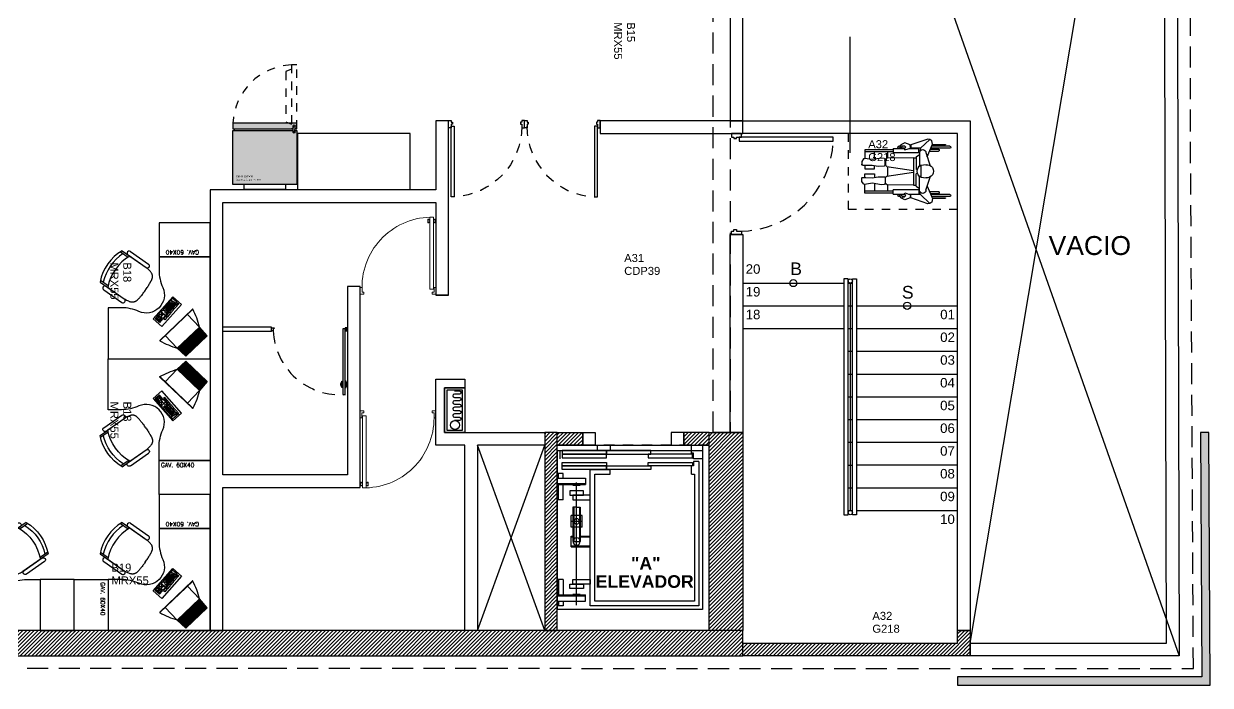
# Model space of a CAD drawing. Header units: millimetres. Extents: x -101 to 3415, y -52 to 1366.
# Drawn here: x 103.34 to 117.42, y 114.96 to 122.81 of the extents above; entities that cross this region are included whole.
import ezdxf
from ezdxf.enums import TextEntityAlignment as Align

# ---------------------------------------------------------------- set-up
doc = ezdxf.new("R2010")
doc.units = ezdxf.units.MM
for name, pattern in [('-XR 1_ARQUITECTURA TIPO N1-N14-EF$0$HIDDEN2', [0.1875, 0.125, -0.0625]), ('XR LINDERO N$0$A-100a LALA IRAPUATO nave equipo$0$HIDDEN', [0.375, 0.25, -0.125]), ('XR N1-N2$0$HIDDEN', [0.375, 0.25, -0.125]), ('XR N1-N2$0$XR PLANTA TIPO DE OFICINAS$0$CONTINUA', [0]), ('XR N1-N2$0$XR PLANTA TIPO DE OFICINAS$0$HIDDEN', [0.375, 0.25, -0.125]), ('XR N1-N2$0$XR PLANTA TIPO DE OFICINAS$0$HIDDEN2', [0.1875, 0.125, -0.0625])]:
    doc.linetypes.add(name, pattern=pattern)
for name, color, linetype in [('$AUDIT_BAD_LAYER1', 7, 'Continuous'), ('00_ARQ', 8, 'Continuous'), ('ARQ_MOBILIARIO', 8, 'Continuous'), ('Texto_Iluminación', 7, 'Continuous'), ('XR N1-N2$0$A-PROYECCIONES', 8, 'XR N1-N2$0$XR PLANTA TIPO DE OFICINAS$0$HIDDEN')]:
    doc.layers.add(name, color=color, linetype=linetype)
doc.layers.add('-XR 1_ARQUITECTURA TIPO N1-N14-EF$0$DEPTOS MUEBLES COLOR CARPETA DE VENTAS', color=254, linetype='Continuous', plot=False)
doc.styles.add('-XR 1_ARQUITECTURA TIPO N1-N14-EF$0$Standard', font='arial.ttf')
doc.styles.add('ROMANS', font='romans.shx')
doc.styles.add('TÍTULO', font='arial.ttf', dxfattribs={"height": 0.19})
doc.styles.add('XR N1-N2$0$Standard', font='arial.ttf')
doc.styles.add('XR N1-N2$0$XR PLANTA TIPO DE OFICINAS$0$estilo1', font='arialbd.ttf')
doc.styles.add('XR N1-N2$0$XR PLANTA TIPO DE OFICINAS$0$TEXTO-ALB-100', font='arial.ttf', dxfattribs={"height": 0.15})
pattern_1 = [(45, (86.484832, 130.19525), (-0.02245064, 0.02245064), [])]
pattern_2 = [(45, (86.484826, 129.94674), (-0.02245064, 0.02245064), [])]

# ---------------------------------------------------------------- blocks, each defined once
blk = doc.blocks.new('XR N1-N2$0$XR PLANTA TIPO DE OFICINAS$0$Puerta1.00')
at = {"linetype": 'Continuous'}
for points in [[(405.365, 465.953), (405.365, 466.883), (405.325, 466.883), (405.325, 465.953)], [(405.325, 465.876), (405.325, 465.901), (405.34, 465.901), (405.34, 465.926), (405.325, 465.926), (405.325, 465.976), (405.29, 465.976), (405.29, 465.876)], [(406.255, 465.876), (406.255, 465.901), (406.24, 465.901), (406.24, 465.926), (406.255, 465.926), (406.255, 465.976), (406.29, 465.976), (406.29, 465.876)]]:
    blk.add_lwpolyline(points, close=True, dxfattribs=at)
at = {"linetype": 'XR N1-N2$0$XR PLANTA TIPO DE OFICINAS$0$HIDDEN2'}
blk.add_arc((405.324, 465.953), 0.932, 0.0383, 87.4436, dxfattribs=at)
blk = doc.blocks.new('XR N1-N2$0$XR PLANTA TIPO DE OFICINAS$0$XREF PLANTA BAJA$0$XREF SOTANO 1$0$sn_dis_pl')
at = {"linetype": 'Continuous'}
for p, q in [((-0.544, 1.021), (-0.52, 1.021)), ((-0.544, 0.684), (-0.544, 1.021)), ((-0.52, 1.021), (-0.439, 1.021)), ((-0.52, 0.684), (-0.52, 1.021)), ((-0.428, 0.929), (-0.44, 1.024)), ((-0.434, 1.036), (-0.405, 1.055)), ((-0.405, 1.055), (-0.374, 1.058)), ((-0.36, 1.01), (-0.362, 0.935)), ((-0.36, 1.046), (-0.36, 1.01)), ((-0.36, 1.021), (-0.317, 1.021)), ((-0.317, 1.021), (-0.317, 0.907)), ((-0.256, 1.021), (-0.256, 0.907)), ((-0.213, 1.021), (-0.256, 1.021)), ((-0.213, 1.046), (-0.213, 1.01)), ((-0.213, 1.01), (-0.211, 0.935)), ((-0.168, 1.055), (-0.199, 1.058)), ((-0.139, 1.036), (-0.168, 1.055)), ((-0.145, 0.929), (-0.133, 1.024)), ((-0.053, 1.021), (-0.134, 1.021)), ((-0.029, 1.021), (-0.053, 1.021)), ((-0.053, 0.684), (-0.053, 1.021)), ((-0.029, 0.684), (-0.029, 1.021)), ((-0.433, 0.907), (-0.52, 0.907)), ((-0.445, 0.826), (-0.428, 0.929)), ((-0.362, 0.935), (-0.35, 0.862)), ((-0.317, 0.907), (-0.355, 0.907)), ((-0.35, 0.862), (-0.351, 0.792)), ((-0.256, 0.907), (-0.218, 0.907)), ((-0.211, 0.935), (-0.223, 0.862)), ((-0.223, 0.862), (-0.222, 0.792)), ((-0.128, 0.826), (-0.145, 0.929)), ((-0.14, 0.907), (-0.053, 0.907)), ((-0.52, 0.752), (-0.445, 0.752)), ((-0.448, 0.444), (-0.445, 0.755)), ((-0.44, 0.791), (-0.445, 0.826)), ((-0.364, 0.78), (-0.428, 0.78)), ((-0.425, 0.775), (-0.365, 0.776)), ((-0.351, 0.792), (-0.352, 0.788)), ((-0.344, 0.759), (-0.297, 0.444)), ((-0.343, 0.752), (-0.23, 0.752)), ((-0.229, 0.759), (-0.276, 0.444)), ((-0.222, 0.792), (-0.221, 0.788)), ((-0.209, 0.78), (-0.145, 0.78)), ((-0.148, 0.775), (-0.208, 0.776)), ((-0.133, 0.791), (-0.128, 0.826)), ((-0.125, 0.444), (-0.128, 0.755)), ((-0.128, 0.752), (-0.053, 0.752)), ((-0.624, 0.546), (-0.601, 0.592)), ((-0.601, 0.592), (-0.564, 0.608)), ((-0.562, 0.594), (-0.591, 0.572)), ((-0.591, 0.572), (-0.59, 0.548)), ((-0.585, 0.599), (-0.585, 0.616)), ((-0.585, 0.545), (-0.585, 0.576)), ((-0.564, 0.608), (-0.562, 0.594)), ((-0.561, 0.549), (-0.561, 0.616)), ((-0.557, 0.684), (-0.557, 0.554)), ((-0.557, 0.684), (-0.507, 0.684)), ((-0.507, 0.38), (-0.507, 0.684)), ((-0.016, 0.684), (-0.066, 0.684)), ((-0.066, 0.38), (-0.066, 0.684)), ((-0.016, 0.684), (-0.016, 0.554)), ((-0.012, 0.549), (-0.012, 0.616)), ((-0.009, 0.608), (-0.011, 0.594)), ((-0.011, 0.594), (0.018, 0.572)), ((0.027, 0.592), (-0.009, 0.608)), ((0.012, 0.599), (0.012, 0.616)), ((0.012, 0.545), (0.012, 0.576)), ((0.018, 0.572), (0.017, 0.548)), ((0.051, 0.546), (0.027, 0.592)), ((-0.67, 0.273), (-0.601, 0.474)), ((-0.601, 0.482), (-0.624, 0.546)), ((-0.564, 0.48), (-0.601, 0.482)), ((-0.601, 0.474), (-0.561, 0.473)), ((-0.59, 0.548), (-0.573, 0.535)), ((-0.573, 0.535), (-0.556, 0.555)), ((-0.542, 0.545), (-0.564, 0.48)), ((-0.561, 0.36), (-0.561, 0.488)), ((-0.557, 0.5), (-0.557, 0.38)), ((-0.556, 0.555), (-0.542, 0.545)), ((-0.448, 0.444), (-0.448, 0.41)), ((-0.448, 0.444), (-0.125, 0.444)), ((-0.125, 0.444), (-0.125, 0.41)), ((-0.017, 0.555), (-0.031, 0.545)), ((-0.031, 0.545), (-0.009, 0.48)), ((0, 0.535), (-0.017, 0.555)), ((-0.016, 0.5), (-0.016, 0.38)), ((-0.012, 0.36), (-0.012, 0.488)), ((0.028, 0.474), (-0.012, 0.473)), ((-0.009, 0.48), (0.028, 0.482)), ((0.017, 0.548), (0, 0.535)), ((0.028, 0.482), (0.051, 0.546)), ((0.097, 0.273), (0.028, 0.474)), ((-0.666, 0.251), (-0.561, 0.36)), ((-0.561, 0.36), (-0.529, 0.366)), ((-0.507, 0.38), (-0.557, 0.38)), ((-0.51, 0.371), (-0.35, 0.371)), ((-0.51, 0.296), (-0.354, 0.244)), ((-0.461, 0.41), (-0.489, 0.371)), ((-0.461, 0.41), (-0.314, 0.41)), ((-0.359, 0.356), (-0.367, 0.291)), ((-0.359, 0.356), (-0.218, 0.356)), ((-0.307, 0.398), (-0.314, 0.41)), ((-0.266, 0.398), (-0.259, 0.41)), ((-0.112, 0.41), (-0.259, 0.41)), ((-0.063, 0.371), (-0.223, 0.371)), ((-0.063, 0.296), (-0.219, 0.244)), ((-0.218, 0.356), (-0.211, 0.291)), ((-0.112, 0.41), (-0.084, 0.371)), ((-0.066, 0.38), (-0.016, 0.38)), ((-0.012, 0.36), (-0.044, 0.366)), ((0.093, 0.251), (-0.012, 0.36)), ((-0.666, 0.251), (-0.67, 0.273)), ((-0.651, 0.225), (-0.666, 0.251)), ((-0.609, 0.218), (-0.651, 0.225)), ((-0.461, 0.28), (-0.609, 0.218)), ((-0.607, 0.218), (-0.607, 0.065)), ((-0.602, 0.22), (-0.602, 0.065)), ((-0.585, 0.012), (-0.585, 0.228)), ((-0.561, 0.012), (-0.561, 0.238)), ((-0.549, 0.243), (-0.549, 0.148)), ((-0.527, 0.252), (-0.527, 0.148)), ((-0.112, 0.28), (0.036, 0.218)), ((-0.046, 0.252), (-0.046, 0.148)), ((-0.024, 0.243), (-0.024, 0.148)), ((-0.012, 0.012), (-0.012, 0.238)), ((0.012, 0.012), (0.012, 0.228)), ((0.029, 0.22), (0.029, 0.065)), ((0.033, 0.218), (0.033, 0.065)), ((0.036, 0.218), (0.078, 0.225)), ((0.078, 0.225), (0.093, 0.251)), ((0.093, 0.251), (0.097, 0.273))]:
    blk.add_line(p, q, dxfattribs=at)
for centre, radius, start, end in [((-0.428, 1.026), 0.0123, 121.7078, 187.2641), ((-0.372, 1.046), 0.0123, 0.7644, 95.9609), ((-0.201, 1.046), 0.0123, 84.0391, 179.2356), ((-0.145, 1.026), 0.0123, 352.7359, 58.2922), ((-0.425, 0.755), 0.0204, 91.0603, 179.4667), ((-0.428, 0.792), 0.0123, 187.318, 270), ((-0.365, 0.756), 0.0204, 8.521, 91.0603), ((-0.364, 0.792), 0.0123, 270, 341.0652), ((-0.208, 0.756), 0.0204, 88.9397, 171.479), ((-0.209, 0.792), 0.0123, 198.9348, 270), ((-0.149, 0.755), 0.0204, 0.5333, 88.9397), ((-0.145, 0.792), 0.0123, 270, 352.682), ((-0.573, 0.616), 0.0123, 0, 180), ((0, 0.616), 0.0123, 0, 180), ((-0.51, 0.333), 0.0374, 90, 270), ((-0.289, 0.285), 0.0782, 171.4259, 8.5741), ((-0.289, 0.322), 0.0782, 25.8604, 154.1396), ((-0.063, 0.333), 0.0374, 270, 90), ((-0.538, 0.148), 0.011, 180, 360), ((-0.035, 0.148), 0.011, 180, 0), ((-0.604, 0.065), 0.00204, 180, 0), ((-0.573, 0.012), 0.0123, 180, 0), ((0, 0.012), 0.0123, 180, 0), ((0.031, 0.065), 0.00204, 180, 0)]:
    blk.add_arc(centre, radius, start, end, dxfattribs=at)
blk = doc.blocks.new('XR N1-N2$0$A$C0124305E')
at = {"layer": '00_ARQ', "ltscale": 2}
blk.add_lwpolyline([(0, 0), (2.7, 0), (2.7, -6.05), (2.55, -6.05), (2.55, -0.15), (0, -0.15)], close=True, dxfattribs=at)
at = {"layer": 'XR N1-N2$0$A-PROYECCIONES', "linetype": 'XR N1-N2$0$HIDDEN', "ltscale": 0.25}
blk.add_lwpolyline([(1.25, -0.15), (1.25, -1.05), (2.55, -1.05), (2.55, -1.05)], dxfattribs=at)
at = {"layer": '$AUDIT_BAD_LAYER1', "xscale": -0.9999999999999999, "rotation": 90.0000016959918}
blk.add_blockref('XR N1-N2$0$XR PLANTA TIPO DE OFICINAS$0$XREF PLANTA BAJA$0$XREF SOTANO 1$0$sn_dis_pl', (2.469, -0.887), dxfattribs=at)
blk = doc.blocks.new('XR N1-N2$0$XR PLANTA TIPO DE OFICINAS$0$Ascensore-150x170')
for p, q in [((5.612, -0.077), (5.612, -0.133)), ((5.481, -0.152), (5.566, -0.152)), ((5.612, -0.133), (5.566, -0.133)), ((5.566, -0.133), (5.566, -0.152)), ((5.481, -0.996), (5.528, -0.996)), ((4.729, -1.399), (4.729, -1.202)), ((4.738, -1.399), (4.738, -1.202)), ((4.832, -1.305), (4.832, -1.202)), ((4.841, -1.305), (4.841, -1.202)), ((4.127, -1.342), (5.394, -1.342)), ((4.166, -1.54), (4.166, -1.249)), ((4.166, -1.249), (4.231, -1.249)), ((4.222, -1.54), (4.222, -1.249)), ((4.231, -1.54), (4.231, -1.249)), ((4.241, -1.38), (4.241, -1.305)), ((5.141, -1.305), (4.785, -1.305)), ((4.785, -1.38), (4.785, -1.305)), ((5.141, -1.314), (4.785, -1.314)), ((4.932, -1.286), (5.054, -1.286)), ((4.932, -1.286), (4.932, -1.399)), ((4.993, -1.286), (4.993, -1.399)), ((5.054, -1.286), (5.054, -1.399)), ((5.141, -1.342), (5.141, -1.305)), ((5.141, -1.342), (5.141, -1.38)), ((5.366, -1.38), (5.366, -1.305)), ((5.376, -1.54), (5.376, -1.249)), ((5.441, -1.249), (5.376, -1.249)), ((5.385, -1.54), (5.385, -1.249)), ((5.441, -1.54), (5.441, -1.249)), ((4.729, -1.399), (4.841, -1.399)), ((5.141, -1.37), (4.785, -1.37)), ((5.141, -1.38), (4.785, -1.38)), ((4.832, -1.399), (4.832, -1.38)), ((4.841, -1.399), (4.841, -1.38)), ((4.932, -1.399), (5.054, -1.399)), ((4.119, -1.483), (4.119, -1.54)), ((4.166, -1.483), (4.119, -1.483)), ((4.166, -1.53), (4.119, -1.53)), ((4.391, -1.483), (4.231, -1.483)), ((4.391, -1.53), (4.231, -1.53)), ((4.391, -1.483), (4.391, -1.54)), ((5.216, -1.483), (5.216, -1.54)), ((5.216, -1.483), (5.376, -1.483)), ((5.216, -1.53), (5.376, -1.53)), ((5.441, -1.483), (5.488, -1.483)), ((5.441, -1.53), (5.488, -1.53)), ((5.488, -1.483), (5.488, -1.54)), ((5.641, -1.512), (5.725, -1.512))]:
    blk.add_line(p, q)
for points in [[(4.081, -0.04), (4.081, -1.54), (5.725, -1.54), (5.725, -0.04)], [(5.566, -0.143), (5.566, -0.602), (5.603, -0.602), (5.603, -0.143)], [(5.687, -0.143), (5.687, -0.602), (5.65, -0.602), (5.65, -0.143)], [(5.528, -0.574), (5.528, -1.033), (5.566, -1.033), (5.566, -0.574)], [(5.725, -0.574), (5.725, -1.033), (5.687, -1.033), (5.687, -0.574)], [(5.528, -1.033), (5.528, -1.493), (5.566, -1.493), (5.566, -1.033)], [(5.566, -1.033), (5.566, -1.493), (5.603, -1.493), (5.603, -1.033)], [(5.687, -1.033), (5.687, -1.493), (5.65, -1.493), (5.65, -1.033)], [(5.725, -1.033), (5.725, -1.493), (5.687, -1.493), (5.687, -1.033)], [(5.725, -0.996), (5.725, -1.127), (5.781, -1.127), (5.781, -0.996)], [(4.344, -1.202), (4.344, -1.38), (4.391, -1.38), (4.391, -1.202)], [(5.263, -1.202), (5.263, -1.38), (5.216, -1.38), (5.216, -1.202)], [(4.297, -1.272), (4.297, -1.413), (4.344, -1.413), (4.344, -1.272)], [(5.31, -1.272), (5.31, -1.413), (5.263, -1.413), (5.263, -1.272)]]:
    blk.add_lwpolyline(points, close=True)
for points in [[(5.612, -0.077), (5.528, -0.077), (4.119, -0.077), (4.119, -1.202), (5.528, -1.202), (5.528, -0.996)], [(5.641, -0.133), (5.697, -0.133), (5.697, -0.152), (5.781, -0.152), (5.781, -0.04), (5.641, -0.04), (5.641, -0.133)], [(5.481, -0.152), (5.481, -0.124), (4.166, -0.124), (4.166, -1.155), (5.481, -1.155), (5.481, -0.996)]]:
    blk.add_lwpolyline(points)
for centre, radius in [((4.785, -1.342), 0.0375), ((4.993, -1.342), 0.0281)]:
    blk.add_circle(centre, radius)
blk = doc.blocks.new('XR N1-N2$0$XR PLANTA TIPO DE OFICINAS$0$puertabaño')
for p, q in [((1.94, 0.055), (2.002, 0.055)), ((1.94, 0.047), (1.94, 0.055)), ((2.002, 0.047), (1.94, 0.047)), ((2.002, 0.023), (1.94, 0.023)), ((1.94, 0.023), (1.94, 0.014)), ((1.94, 0.014), (2.002, 0.014)), ((1.958, 0.062), (1.946, 0.059)), ((1.946, 0.059), (1.946, 0.055)), ((1.946, 0.059), (1.994, 0.059)), ((1.946, 0.011), (1.946, 0.014)), ((1.946, 0.011), (1.994, 0.011)), ((1.958, 0.008), (1.946, 0.011)), ((1.984, 0.055), (1.957, 0.055)), ((1.984, 0.014), (1.957, 0.014)), ((1.959, 0.066), (1.959, 0.063)), ((1.959, 0.066), (1.98, 0.066)), ((1.959, 0.004), (1.959, 0.006)), ((1.959, 0.004), (1.98, 0.004)), ((1.98, 0.066), (1.98, 0.063)), ((1.98, 0.004), (1.98, 0.006)), ((1.982, 0.062), (1.994, 0.059)), ((1.982, 0.008), (1.994, 0.011)), ((1.994, 0.059), (1.994, 0.055)), ((1.994, 0.011), (1.994, 0.014)), ((2.002, 0.055), (2.002, 0.047)), ((2.002, 0.014), (2.002, 0.023))]:
    blk.add_line(p, q)
for points in [[(2.531, 0.75), (2.531, 0.734), (2.5, 0.734), (2.5, 0.75)], [(2.523, 0.726), (2.523, 0.734), (2.531, 0.734), (2.531, 0.726)], [(2.52, 0.047), (1.87, 0.047), (1.87, 0.023), (2.52, 0.023)], [(2.531, 0), (2.531, 0.016), (2.5, 0.016), (2.5, 0)], [(2.523, 0.024), (2.523, 0.016), (2.531, 0.016), (2.531, 0.024)]]:
    blk.add_lwpolyline(points, close=True)
blk.add_circle((2.52, 0.019), 0.00323)
at = {"color": 252, "linetype": 'XR N1-N2$0$XR PLANTA TIPO DE OFICINAS$0$HIDDEN2'}
blk.add_arc((2.53, 0.073), 0.662, 92.5661, 184.6199, dxfattribs=at)
for centre, start, end in [((1.958, 0.063), 284.0361, 359.9999), ((1.958, 0.006), 359.9999, 75.9636), ((1.982, 0.063), 179.9999, 255.9636), ((1.982, 0.006), 104.0361, 179.9999)]:
    blk.add_arc(centre, 0.00175, start, end)
blk = doc.blocks.new('XR N1-N2$0$030 puerta 013-h')
at = {"linetype": 'Continuous', "lineweight": 0}
for p, q in [((3.994, 17.305), (3.994, 17.255)), ((4.007, 17.305), (3.994, 17.305)), ((3.994, 17.255), (4.007, 17.255)), ((4.007, 17.305), (4.007, 17.293)), ((4.007, 17.293), (4.019, 17.293)), ((4.007, 17.255), (4.007, 17.268)), ((4.007, 17.268), (4.019, 17.268)), ((4.019, 17.33), (4.069, 17.33)), ((4.019, 16.38), (4.019, 17.33)), ((4.069, 17.33), (4.069, 16.38)), ((4.081, 17.293), (4.069, 17.293)), ((4.081, 17.268), (4.069, 17.268)), ((4.081, 17.305), (4.094, 17.305)), ((4.081, 17.305), (4.081, 17.293)), ((4.081, 17.255), (4.081, 17.268)), ((4.094, 17.255), (4.081, 17.255)), ((4.094, 17.305), (4.094, 17.255)), ((3.099, 16.365), (3.099, 16.405)), ((3.099, 16.405), (3.124, 16.405)), ((3.099, 16.315), (3.099, 16.365)), ((3.149, 16.315), (3.099, 16.315)), ((3.124, 16.405), (3.124, 16.34)), ((3.124, 16.34), (3.149, 16.34)), ((3.149, 16.34), (3.149, 16.315)), ((4.069, 16.38), (4.019, 16.38)), ((4.049, 16.34), (4.049, 16.315)), ((4.074, 16.34), (4.049, 16.34)), ((4.049, 16.315), (4.099, 16.315)), ((4.099, 16.405), (4.074, 16.405)), ((4.074, 16.405), (4.074, 16.34)), ((4.099, 16.405), (4.099, 16.315))]:
    blk.add_line(p, q, dxfattribs=at)
blk.add_arc((4.044, 16.41), 0.92, 88.4391, 180.3278, dxfattribs=at)
blk = doc.blocks.new('A$C435F5787')
at = {"linetype": 'ByBlock'}
for p, q in [((0, 0), (0, 0.483)), ((0, 0.483), (0.19, 0.483)), ((0.076, 0.381), (0.076, 0.457)), ((0.076, 0.457), (0.171, 0.457)), ((0.095, 0.438), (0.095, 0.454)), ((0.137, 0.438), (0.095, 0.438)), ((0.095, 0.381), (0.095, 0.435)), ((0.114, 0.384), (0.114, 0.435)), ((0.137, 0.438), (0.137, 0.454)), ((0.171, 0.438), (0.137, 0.438)), ((0.137, 0.381), (0.137, 0.435)), ((0.156, 0.384), (0.156, 0.419)), ((0.156, 0.419), (0.171, 0.419)), ((0.171, 0.457), (0.171, 0.381)), ((0.19, 0.483), (0.19, 0)), ((0.038, 0.371), (0.063, 0.371)), ((0.038, 0.311), (0.038, 0.371)), ((0.063, 0.311), (0.038, 0.311)), ((0.038, 0.305), (0.063, 0.305)), ((0.038, 0.225), (0.038, 0.305)), ((0.063, 0.225), (0.038, 0.225)), ((0.038, 0.143), (0.038, 0.219)), ((0.038, 0.219), (0.063, 0.219)), ((0.063, 0.371), (0.063, 0.311)), ((0.063, 0.305), (0.063, 0.225)), ((0.063, 0.219), (0.063, 0.143)), ((0.171, 0.381), (0.076, 0.381)), ((0.076, 0.311), (0.076, 0.371)), ((0.076, 0.371), (0.117, 0.371)), ((0.117, 0.311), (0.076, 0.311)), ((0.076, 0.305), (0.076, 0.022)), ((0.175, 0.305), (0.076, 0.305)), ((0.098, 0.273), (0.079, 0.273)), ((0.117, 0.279), (0.098, 0.279)), ((0.098, 0.279), (0.098, 0.273)), ((0.098, 0.051), (0.098, 0.267)), ((0.117, 0.371), (0.117, 0.311)), ((0.117, 0.267), (0.117, 0.279)), ((0.133, 0.267), (0.117, 0.267)), ((0.117, 0.06), (0.117, 0.257)), ((0.133, 0.33), (0.133, 0.352)), ((0.133, 0.352), (0.152, 0.352)), ((0.152, 0.33), (0.133, 0.33)), ((0.133, 0.257), (0.133, 0.267)), ((0.152, 0.257), (0.133, 0.257)), ((0.137, 0.07), (0.137, 0.254)), ((0.152, 0.352), (0.152, 0.371)), ((0.152, 0.371), (0.175, 0.371)), ((0.152, 0.311), (0.152, 0.33)), ((0.175, 0.311), (0.152, 0.311)), ((0.156, 0.254), (0.156, 0.276)), ((0.156, 0.276), (0.175, 0.276)), ((0.175, 0.254), (0.156, 0.254)), ((0.156, 0.095), (0.156, 0.229)), ((0.156, 0.229), (0.175, 0.229)), ((0.175, 0.371), (0.175, 0.311)), ((0.175, 0.276), (0.175, 0.305)), ((0.175, 0.067), (0.175, 0.254)), ((0.063, 0.143), (0.038, 0.143)), ((0.038, 0.133), (0.063, 0.133)), ((0.038, 0.057), (0.038, 0.133)), ((0.063, 0.057), (0.038, 0.057)), ((0.038, 0.044), (0.063, 0.044)), ((0.038, 0.022), (0.038, 0.044)), ((0.063, 0.022), (0.038, 0.022)), ((0.063, 0.133), (0.063, 0.057)), ((0.063, 0.044), (0.063, 0.022)), ((0.076, 0.022), (0.175, 0.022)), ((0.079, 0.041), (0.095, 0.041)), ((0.095, 0.041), (0.095, 0.048)), ((0.095, 0.048), (0.117, 0.048)), ((0.117, 0.048), (0.117, 0.054)), ((0.117, 0.054), (0.137, 0.054)), ((0.137, 0.054), (0.137, 0.063)), ((0.137, 0.063), (0.156, 0.063)), ((0.175, 0.095), (0.156, 0.095)), ((0.156, 0.051), (0.156, 0.067)), ((0.156, 0.067), (0.175, 0.067)), ((0.175, 0.051), (0.156, 0.051)), ((0.175, 0.022), (0.175, 0.051)), ((0.19, 0), (0, 0))]:
    blk.add_line(p, q, dxfattribs=at)
blk = doc.blocks.new('m-tv pla')
h = blk.add_hatch()
h.set_pattern_fill('ANSI31', color=256, scale=0.005, angle=45, style=0)
h.set_pattern_definition([(90, (-254.158094, -242.753814), (-0.015875, 2e-18), [])])
h.paths.add_polyline_path([(0.24, -0.474), (0.25, -0.284), (-0.25, -0.284), (-0.24, -0.474)])
for p, q in [((0.373, 0), (-0.373, 0)), ((-0.368, 0.006), (0.368, 0.006)), ((-0.25, -0.284), (-0.25, 0)), ((0.25, -0.284), (0.25, 0)), ((-0.24, -0.474), (-0.25, -0.284)), ((-0.25, -0.284), (0.25, -0.284)), ((0.24, -0.474), (0.25, -0.284)), ((-0.24, -0.474), (0.24, -0.474))]:
    blk.add_line(p, q)
for centre, radius, start, end in [((-0.368, 0.001), 0.005, 90, 196.7752), ((0.898, 0.383), 1.327, 196.7752, 210.1505), ((-0.898, 0.383), 1.327, 329.8495, 343.2248), ((0.368, 0.001), 0.005, 343.2248, 90)]:
    blk.add_arc(centre, radius, start, end)
blk = doc.blocks.new('A$C369842D8')
for p, q in [((0.05, 0.491), (0.05, 0.381)), ((0.07, 0.5), (0.07, 0.39)), ((0.48, 0.5), (0.48, 0.39)), ((0.5, 0.491), (0.5, 0.381)), ((0, 0.405), (0, 0.145)), ((0.05, 0.405), (0.05, 0.145)), ((0.05, 0.38), (0.05, 0.13)), ((0.5, 0.405), (0.5, 0.145)), ((0.5, 0.38), (0.5, 0.13)), ((0.55, 0.405), (0.55, 0.145))]:
    blk.add_line(p, q)
for points in [[(0.275, 0), (0.262, 0), (0.249, 0), (0.236, 0.001), (0.224, 0.001), (0.212, 0.001), (0.201, 0.002), (0.19, 0.003), (0.181, 0.003), (0.172, 0.004), (0.164, 0.005), (0.157, 0.005), (0.15, 0.006), (0.145, 0.007), (0.139, 0.008), (0.134, 0.009), (0.13, 0.009), (0.126, 0.01), (0.122, 0.011), (0.118, 0.012), (0.114, 0.013), (0.111, 0.014), (0.108, 0.015), (0.105, 0.017), (0.102, 0.018), (0.1, 0.019), (0.097, 0.021), (0.095, 0.022), (0.093, 0.024), (0.091, 0.025), (0.089, 0.027), (0.087, 0.028), (0.085, 0.03), (0.083, 0.032), (0.081, 0.034), (0.079, 0.036), (0.077, 0.039), (0.075, 0.041), (0.073, 0.044), (0.071, 0.048), (0.068, 0.051), (0.066, 0.056), (0.064, 0.061), (0.062, 0.067), (0.059, 0.075), (0.057, 0.085), (0.055, 0.097), (0.052, 0.112), (0.05, 0.13)], [(0.275, 0), (0.288, 0), (0.301, 0), (0.314, 0.001), (0.326, 0.001), (0.338, 0.001), (0.349, 0.002), (0.36, 0.003), (0.369, 0.003), (0.378, 0.004), (0.386, 0.005), (0.393, 0.005), (0.4, 0.006), (0.405, 0.007), (0.411, 0.008), (0.416, 0.009), (0.42, 0.009), (0.424, 0.01), (0.428, 0.011), (0.432, 0.012), (0.436, 0.013), (0.439, 0.014), (0.442, 0.015), (0.445, 0.017), (0.448, 0.018), (0.45, 0.019), (0.453, 0.021), (0.455, 0.022), (0.457, 0.024), (0.459, 0.025), (0.461, 0.027), (0.463, 0.028), (0.465, 0.03), (0.467, 0.032), (0.469, 0.034), (0.471, 0.036), (0.473, 0.039), (0.475, 0.041), (0.477, 0.044), (0.479, 0.048), (0.482, 0.051), (0.484, 0.056), (0.486, 0.061), (0.488, 0.067), (0.491, 0.075), (0.493, 0.085), (0.495, 0.097), (0.498, 0.112), (0.5, 0.13)]]:
    blk.add_lwpolyline(points)
for centre, radius, start, end in [((0.025, 0.405), 0.025, 0, 180), ((0.275, 0), 0.54, 65.3885, 114.6115), ((0.275, -0.11), 0.54, 65.3885, 114.6115), ((0.275, -0.04), 0.54, 67.7008, 112.2992), ((0.525, 0.405), 0.025, 0, 180), ((0.025, 0.145), 0.025, 180, 0), ((0.525, 0.145), 0.025, 180, 0)]:
    blk.add_arc(centre, radius, start, end)
blk = doc.blocks.new('-XR 1_ARQUITECTURA TIPO N1-N14-EF$0$REFRIGERADOR')
at = {"layer": '-XR 1_ARQUITECTURA TIPO N1-N14-EF$0$DEPTOS MUEBLES COLOR CARPETA DE VENTAS'}
h = blk.add_hatch(color=256, dxfattribs=at)
h.dxf.hatch_style = 1
h.paths.add_polyline_path([(-0.375, 0.72), (0.375, 0.72), (0.375, 0.085), (-0.375, 0.085)])
h = blk.add_hatch(color=256, dxfattribs=at)
h.dxf.hatch_style = 1
h.paths.add_polyline_path([(-0.375, 0), (0.375, 0), (0.375, 0.065), (-0.375, 0.065)])
for p, q in [((-0.355, 0.108), (-0.357, 0.033)), ((-0.335, 0.108), (-0.333, 0.033)), ((0.355, 0.085), (0.355, 0.065))]:
    blk.add_line(p, q)
for points in [[(-0.356, 0.085), (-0.375, 0.085), (-0.375, 0.72), (0.375, 0.72), (0.375, 0.085), (-0.334, 0.085)], [(-0.243, 0.72), (-0.243, 0.78), (0.243, 0.78), (0.243, 0.72)], [(-0.356, 0.065), (-0.375, 0.065), (-0.375, 0), (0.375, 0), (0.375, 0.065), (-0.334, 0.065)]]:
    blk.add_lwpolyline(points)
at = {"color": 8, "linetype": '-XR 1_ARQUITECTURA TIPO N1-N14-EF$0$HIDDEN2', "ltscale": 0.5}
for points in [[(-0.357, 0.062), (-0.378, 0.062), (-0.378, -0.688), (-0.313, -0.688), (-0.313, 0.062), (-0.333, 0.062)], [(-0.313, -0.637), (-0.248, -0.607), (-0.248, -0.017), (-0.313, 0.013)]]:
    blk.add_lwpolyline(points, dxfattribs=at)
for centre, radius in [((-0.345, 0.033), 0.0125), ((-0.345, 0.107), 0.01)]:
    blk.add_circle(centre, radius)
blk.add_arc((-0.345, 0.033), 0.721, 272.5845, 357.4155, dxfattribs=at)
at = {"layer": 'Defpoints', "insert": (0.335, 0.681), "char_height": 0.025, "width": 0.38054, "attachment_point": 3, "style": '-XR 1_ARQUITECTURA TIPO N1-N14-EF$0$Standard'}
blk.add_mtext('\\pxb0.41667,a0.41667;{\\fTimes New Roman|b0|i0|c0|p16;mabe  18" (75x78)\\PMA081WIM}', dxfattribs=at)
blk = doc.blocks.new('*U396')
at = {"layer": 'Texto_Iluminación', "ltscale": 0.3, "style": 'TÍTULO'}
for s, p in [('B15', (-0.278, -0.03, 0.181)), ('MRX55', (-0.278, -0.183, 0.181))]:
    blk.add_text(s, height=0.095, dxfattribs=at).set_placement(p)
blk = doc.blocks.new('*U397')
at = {"layer": 'Texto_Iluminación', "color": 0, "linetype": 'ByBlock', "lineweight": -2, "transparency": 16777216}
for p in [(0, 0), (1.653, 0), (3.306, 0), (4.959, 0)]:
    blk.add_blockref('*U396', p, dxfattribs=at)
blk = doc.blocks.new('*U406')
at = {"layer": 'Texto_Iluminación', "ltscale": 0.3, "style": 'TÍTULO'}
for s, p in [('B19', (-0.278, -0.03, 0.181)), ('MRX55', (-0.278, -0.183, 0.181))]:
    blk.add_text(s, height=0.095, dxfattribs=at).set_placement(p)
blk = doc.blocks.new('*U407')
at = {"layer": 'Texto_Iluminación', "color": 0, "linetype": 'ByBlock', "lineweight": -2, "transparency": 16777216}
for p in [(0, 0), (1.653, 0), (3.306, 0), (4.959, 0)]:
    blk.add_blockref('*U406', p, dxfattribs=at)
blk = doc.blocks.new('*U404')
at = {"layer": 'Texto_Iluminación', "ltscale": 0.3, "style": 'TÍTULO'}
for s, p in [('B18', (-0.278, -0.03, 0.181)), ('MRX55', (-0.278, -0.183, 0.181))]:
    blk.add_text(s, height=0.095, dxfattribs=at).set_placement(p)
blk = doc.blocks.new('*U405')
at = {"layer": 'Texto_Iluminación', "color": 0, "linetype": 'ByBlock', "lineweight": -2, "transparency": 16777216}
for p in [(0, 0), (1.653, 0)]:
    blk.add_blockref('*U404', p, dxfattribs=at)

msp = doc.modelspace()

# ---------------------------------------------------------------- hatches: boundary and pattern name
at = {"layer": '00_ARQ', "ltscale": 2}
h = msp.add_hatch(dxfattribs=at)
h.set_pattern_fill('LINE', color=8, scale=0.01, angle=45, style=0)
h.set_pattern_definition(pattern_1)
h.paths.add_polyline_path([(109.669, 115.605), (109.669, 117.955), (109.519, 117.955), (109.519, 115.605)])
h = msp.add_hatch(dxfattribs=at)
h.set_pattern_fill('LINE', color=8, scale=0.01, angle=45, style=0)
h.set_pattern_definition(pattern_2)
h.paths.add_polyline_path([(109.97, 117.805), (109.669, 117.805), (109.669, 117.955), (109.97, 117.955)])
h = msp.add_hatch(dxfattribs=at)
h.set_pattern_fill('LINE', color=8, scale=0.01, angle=45, style=0)
h.set_pattern_definition(pattern_2)
h.paths.add_polyline_path([(111.17, 117.805), (111.471, 117.805), (111.471, 117.955), (111.17, 117.955)])
h = msp.add_hatch(dxfattribs=at)
h.set_pattern_fill('LINE', color=8, scale=0.01, angle=45, style=0)
h.set_pattern_definition(pattern_1)
h.paths.add_polyline_path([(111.871, 117.955), (111.871, 115.605), (111.471, 115.605), (111.471, 117.955)])
at = {"layer": '00_ARQ'}
msp.add_hatch(color=256, dxfattribs=at).paths.add_polyline_path([(117.304, 117.955), (117.319, 115.055), (114.419, 115.056), (114.42, 114.956), (117.42, 114.955), (117.404, 117.955)])
h = msp.add_hatch(dxfattribs=at)
h.set_pattern_fill('ANSI31', color=8, scale=0.01)
h.set_pattern_definition(pattern_1)
h.paths.add_polyline_path([(111.871, 115.605), (91.261, 115.605), (91.261, 115.305), (111.871, 115.305)])
at = {"layer": '00_ARQ', "ltscale": 2}
h = msp.add_hatch(dxfattribs=at)
h.set_pattern_fill('LINE', color=8, scale=0.01, angle=45, style=0)
h.set_pattern_definition(pattern_1)
h.paths.add_polyline_path([(111.871, 115.455), (114.421, 115.455), (114.421, 115.605), (114.571, 115.605), (114.571, 115.305), (111.871, 115.305)])

# ---------------------------------------------------------------- linework, layer by layer
at = {"layer": '00_ARQ'}
for p, q in [((111.871, 130.002), (117.052, 115.305)), ((114.571, 115.455), (117.01, 130.002)), ((111.871, 119.73), (113.071, 119.73)), ((113.121, 119.73), (113.171, 119.73)), ((113.146, 119.73), (113.147, 117.03)), ((111.871, 119.46), (113.071, 119.46)), ((113.121, 119.46), (113.171, 119.46)), ((113.221, 119.46), (114.422, 119.46)), ((111.871, 119.19), (113.071, 119.19)), ((113.121, 119.19), (113.171, 119.19)), ((113.221, 119.19), (114.422, 119.19)), ((113.121, 118.92), (113.171, 118.92)), ((113.221, 118.92), (114.422, 118.92)), ((113.121, 118.65), (113.171, 118.65)), ((113.221, 118.65), (114.422, 118.65)), ((113.121, 118.38), (113.171, 118.38)), ((113.221, 118.38), (114.422, 118.38)), ((113.121, 118.11), (113.171, 118.11)), ((113.221, 118.11), (114.421, 118.11)), ((113.121, 117.84), (113.171, 117.84)), ((113.221, 117.84), (114.421, 117.84)), ((113.122, 117.57), (113.172, 117.57)), ((114.421, 117.57), (113.222, 117.57)), ((113.122, 117.3), (113.172, 117.3)), ((113.222, 117.3), (114.421, 117.3)), ((113.122, 117.03), (113.172, 117.03)), ((113.122, 117.03), (113.172, 117.03)), ((113.222, 117.03), (114.421, 117.03))]:
    msp.add_line(p, q, dxfattribs=at)
at = {"layer": '00_ARQ', "ltscale": 2}
for p, q in [((107.328, 119.688), (107.178, 119.688)), ((108.378, 119.588), (108.228, 119.588)), ((109.669, 117.805), (111.471, 117.805))]:
    msp.add_line(p, q, dxfattribs=at)
at = {"layer": '00_ARQ', "ltscale": 3}
for p, q in [((106.278, 119.205), (105.697, 119.205)), ((106.278, 119.155), (105.697, 119.155)), ((106.278, 119.155), (106.278, 119.205)), ((108.569, 116.187), (108.569, 115.605))]:
    msp.add_line(p, q, dxfattribs=at)
at = {"layer": '00_ARQ', "ltscale": 0.8}
for p, q in [((109.519, 115.605), (108.723, 117.805)), ((108.723, 115.605), (109.519, 117.805))]:
    msp.add_line(p, q, dxfattribs=at)
at = {"layer": '00_ARQ', "linetype": 'XR N1-N2$0$XR PLANTA TIPO DE OFICINAS$0$HIDDEN', "ltscale": 0.5}
msp.add_line((111.471, 117.805), (109.669, 117.805), dxfattribs=at)
at = {"layer": '00_ARQ', "linetype": 'XR LINDERO N$0$A-100a LALA IRAPUATO nave equipo$0$HIDDEN'}
msp.add_lwpolyline([(86.454, 115.155), (93.25, 115.157), (106.207, 115.157), (117.219, 115.155), (117.185, 121.539), (117.176, 130.152), (105.79, 130.16), (96.517, 130.164), (89.028, 130.166), (86.485, 130.195), (86.454, 115.155)], dxfattribs=at)
at = {"layer": '00_ARQ', "ltscale": 2}
for points in [[(114.571, 115.455), (116.902, 115.455), (116.861, 129.852), (111.871, 129.852), (111.871, 130.002), (117.01, 130.002), (117.052, 115.305), (114.571, 115.305)], [(110.178, 121.506), (111.871, 121.506), (111.871, 121.656), (110.178, 121.656)], [(111.872, 117.955), (111.722, 117.955), (111.721, 120.305), (111.721, 120.305), (111.721, 120.305), (111.871, 120.305)], [(108.573, 115.605), (108.573, 117.805), (108.228, 117.805), (108.228, 118.588), (108.573, 118.588), (108.573, 118.488), (108.328, 118.488), (108.328, 117.955), (109.519, 117.955), (109.519, 117.955), (109.519, 117.955), (109.519, 117.805), (108.723, 117.805), (108.723, 115.605)], [(109.669, 115.605), (109.669, 117.955), (109.519, 117.955), (109.519, 115.605)], [(109.97, 117.805), (109.669, 117.805), (109.669, 117.955), (109.97, 117.955)], [(109.97, 117.955), (110.12, 117.955), (110.12, 117.805), (109.97, 117.805)], [(111.17, 117.955), (111.02, 117.955), (111.02, 117.805), (111.17, 117.805)], [(111.17, 117.805), (111.471, 117.805), (111.471, 117.955), (111.17, 117.955)]]:
    msp.add_lwpolyline(points, close=True, dxfattribs=at)
at = {"layer": '00_ARQ', "linetype": 'XR N1-N2$0$HIDDEN'}
msp.add_lwpolyline([(111.521, 117.955), (111.521, 129.702), (111.721, 129.702), (111.721, 117.955)], close=True, dxfattribs=at)
at = {"layer": '00_ARQ', "linetype": 'Continuous'}
msp.add_lwpolyline([(111.721, 129.702), (111.721, 121.656), (111.871, 121.656), (111.871, 129.702)], close=True, dxfattribs=at)
at = {"layer": '00_ARQ', "ltscale": 2}
for points in [[(113.146, 121.275), (113.146, 122.655)], [(105.697, 117.455), (105.697, 120.687), (108.228, 120.687), (108.228, 119.588), (108.378, 119.588), (108.378, 121.656), (108.228, 121.656), (108.228, 120.837), (105.547, 120.837), (105.547, 115.605), (105.697, 115.605), (105.697, 117.305), (107.328, 117.305), (107.328, 119.688), (107.178, 119.688), (107.178, 117.455), (105.697, 117.455)], [(111.871, 117.955), (111.871, 115.605), (111.471, 115.605), (111.471, 117.955), (111.871, 117.955)]]:
    msp.add_lwpolyline(points, dxfattribs=at)
at = {"layer": '00_ARQ', "linetype": 'Continuous'}
for points in [[(113.072, 116.98), (113.122, 116.98), (113.121, 119.78), (113.071, 119.78), (113.072, 116.98)], [(113.221, 119.78), (113.222, 116.98), (113.172, 116.98), (113.171, 119.78), (113.221, 119.78)]]:
    msp.add_lwpolyline(points, dxfattribs=at)
at = {"layer": '00_ARQ', "linetype": 'XR N1-N2$0$XR PLANTA TIPO DE OFICINAS$0$CONTINUA'}
for points in [[(108.328, 118.488), (108.573, 118.488), (108.573, 117.955), (108.328, 117.955)], [(108.543, 118.458), (108.358, 118.458), (108.358, 117.985), (108.543, 117.985)]]:
    msp.add_lwpolyline(points, close=True, dxfattribs=at)
msp.add_lwpolyline([(108.447, 118.45), (108.507, 118.45, -1), (108.507, 118.411), (108.447, 118.411, 1), (108.447, 118.372), (108.507, 118.372, -1), (108.507, 118.333), (108.447, 118.333, 1), (108.447, 118.294), (108.507, 118.294, -1), (108.507, 118.255), (108.447, 118.255, 1), (108.447, 118.216), (108.507, 118.216, -1), (108.507, 118.176), (108.447, 118.176, 1), (108.447, 118.137), (108.507, 118.137, -1), (108.507, 118.098), (108.447, 118.098)], format="xyb", dxfattribs=at)
at = {"layer": '00_ARQ'}
for points in [[(117.304, 117.955), (117.319, 115.055), (114.419, 115.056), (114.42, 114.956), (117.42, 114.955), (117.404, 117.955)], [(111.871, 115.605), (91.261, 115.605), (91.261, 115.305), (111.871, 115.305)], [(111.871, 115.455), (114.421, 115.455), (114.421, 115.605), (114.571, 115.605), (114.571, 115.305), (111.871, 115.305)]]:
    msp.add_lwpolyline(points, close=True, dxfattribs=at)
msp.add_lwpolyline([(114.42, 114.956), (117.42, 114.955), (117.404, 117.955)], dxfattribs=at)
for centre in [(112.471, 119.73), (113.822, 119.46)]:
    msp.add_circle(centre, 0.0423, dxfattribs=at)
at = {"layer": '00_ARQ', "linetype": 'Continuous'}
for centre in [(113.147, 119.755), (113.147, 117.005)]:
    msp.add_circle(centre, 0.025, dxfattribs=at)
at = {"layer": '00_ARQ', "linetype": 'XR N1-N2$0$XR PLANTA TIPO DE OFICINAS$0$CONTINUA'}
msp.add_circle((108.454, 118.044), 0.0543, dxfattribs=at)
at = {"layer": 'ARQ_MOBILIARIO'}
msp.add_lwpolyline([(106.583, 121.506), (106.583, 120.841), (107.922, 120.841), (107.922, 121.506), (107.922, 121.506)], close=True, dxfattribs=at)
at = {"layer": 'ARQ_MOBILIARIO', "ltscale": 0.01}
for points in [[(105.547, 120.042), (105.547, 120.445), (104.942, 120.445), (104.942, 120.042)], [(105.547, 117.622), (105.547, 117.219), (104.942, 117.219), (104.942, 117.622)], [(105.547, 116.815), (105.547, 117.219), (104.942, 117.219), (104.942, 116.815)], [(103.933, 116.21), (103.53, 116.21), (103.53, 115.605), (103.933, 115.605)], [(103.933, 116.21), (104.337, 116.21), (104.337, 115.605), (103.933, 115.605)]]:
    msp.add_lwpolyline(points, close=True, dxfattribs=at)
for points in [[(104.703, 119.393, 0.105703), (104.497, 119.437), (104.337, 119.437), (104.337, 118.832), (105.547, 118.832), (105.547, 120.042), (104.942, 120.042), (104.942, 119.882, 0.105703), (104.986, 119.676, -0.689027)], [(104.703, 118.271, -0.105703), (104.497, 118.227), (104.337, 118.227), (104.337, 118.832), (105.547, 118.832), (105.547, 117.622), (104.942, 117.622), (104.942, 117.782, -0.105703), (104.986, 117.988, 0.689027)], [(103.164, 116.166, -0.105703), (103.37, 116.21), (103.53, 116.21), (103.53, 115.605), (102.32, 115.605), (102.32, 116.815), (102.925, 116.815), (102.925, 116.655, -0.105703), (102.881, 116.449, 0.689027)], [(104.703, 116.166, 0.105703), (104.497, 116.21), (104.337, 116.21), (104.337, 115.605), (105.547, 115.605), (105.547, 116.815), (104.942, 116.815), (104.942, 116.655, 0.105703), (104.986, 116.449, -0.689027)]]:
    msp.add_lwpolyline(points, format="xyb", close=True, dxfattribs=at)

# ---------------------------------------------------------------- block references
at = {"layer": '00_ARQ', "color": 4, "extrusion": (0, 0, -1), "zscale": -0.9000000533275637, "rotation": 180}
for p, xscale, yscale in [((256.383, 540.95), 0.9000000533275667, 0.9000000533275667), ((-474.939, 540.95), -0.9000000533275637, 0.9000000533275632)]:
    msp.add_blockref('XR N1-N2$0$XR PLANTA TIPO DE OFICINAS$0$Puerta1.00', p, dxfattribs=dict(at, xscale=xscale, yscale=yscale))
at = {"layer": '00_ARQ'}
msp.add_blockref('XR N1-N2$0$A$C0124305E', (111.871, 121.656), dxfattribs=at)
at = {"layer": '00_ARQ', "xscale": 1.20000000000033, "yscale": 1.20000000000033, "zscale": 1.20000000000033, "rotation": 270}
msp.add_blockref('XR N1-N2$0$XR PLANTA TIPO DE OFICINAS$0$Puerta1.00', (-447.315, 607.853), dxfattribs=at)
at = {"layer": '00_ARQ', "linetype": 'Continuous', "lineweight": 0, "extrusion": (0, 0, -1), "xscale": -0.8999999999997751, "yscale": 0.900000000000091, "zscale": -0.8999999999997751}
for p, rotation in [((-104.54, 104.914), 359.9962343995317), ((-111.016, 132.896), 179.9962343995318)]:
    msp.add_blockref('XR N1-N2$0$030 puerta 013-h', p, dxfattribs=dict(at, rotation=rotation))
at = {"layer": '00_ARQ', "ltscale": 3, "xscale": 1.200000134046391, "yscale": 1.200000134046391, "zscale": 1.200000134046391, "rotation": 90.00134321011144}
msp.add_blockref('XR N1-N2$0$XR PLANTA TIPO DE OFICINAS$0$puertabaño', (107.178, 116.162), dxfattribs=at)
at = {"layer": '00_ARQ', "ltscale": 3, "extrusion": (0, 0, -1), "xscale": 1.147058759205947, "yscale": 1.147058759205947, "zscale": -1.147058759205947, "rotation": 90}
msp.add_blockref('XR N1-N2$0$XR PLANTA TIPO DE OFICINAS$0$Ascensore-150x170', (-111.438, 111.174), dxfattribs=at)
at = {"layer": 'ARQ_MOBILIARIO'}
for name, p, xscale, yscale, zscale, rotation in [('-XR 1_ARQUITECTURA TIPO N1-N14-EF$0$REFRIGERADOR', (106.197, 121.628), 1.00830868, 1.00830868, 1.00830868, 180), ('m-tv pla', (105.147, 119.232), 0.7285030212999954, 0.7285030212999954, 0.7285030212999954, 43.72332329335334), ('m-tv pla', (105.147, 118.432), -0.7285030212999956, 0.7285030212999954, 0.7285030212999954, 136.2766767066466), ('m-tv pla', (105.147, 116.005), 0.7285030212999954, 0.7285030212999954, 0.7285030212999954, 43.72332329335334)]:
    msp.add_blockref(name, p, dxfattribs=dict(at, xscale=xscale, yscale=yscale, zscale=zscale, rotation=rotation))
at = {"layer": 'ARQ_MOBILIARIO', "ltscale": 0.01}
for name, p, xscale, yscale, zscale, rotation in [('A$C369842D8', (104.619, 119.417), 1.00830868, 1.00830868, 1.00830868, 55.02185172129101), ('A$C435F5787', (105.207, 119.477), 0.7259822495999997, 0.7259822495999997, 0.7259822495999997, 138.8063062771833), ('A$C435F5787', (105.207, 118.187), -0.7259822496, 0.7259822496, 0.7259822496, 41.19369372281672), ('A$C369842D8', (104.619, 118.247), -1.00830868, 1.00830868, 1.00830868, 124.978148278709), ('A$C369842D8', (103.248, 116.19), -1.00830868, 1.00830868, 1.00830868, 304.978148278709), ('A$C369842D8', (104.619, 116.19), 1.00830868, 1.00830868, 1.00830868, 55.02185172129101), ('A$C435F5787', (105.207, 116.25), 0.7259822495999997, 0.7259822495999997, 0.7259822495999997, 138.8063062771833)]:
    msp.add_blockref(name, p, dxfattribs=dict(at, xscale=xscale, yscale=yscale, zscale=zscale, rotation=rotation))
at = {"layer": 'Texto_Iluminación', "rotation": 270}
for name, p in [('*U397', (110.526, 127.507, 0.181)), ('*U405', (104.547, 119.698, 0.181))]:
    msp.add_blockref(name, p, dxfattribs=at)
at = {"layer": 'Texto_Iluminación'}
msp.add_blockref('*U407', (99.696, 116.335, 0.181), dxfattribs=at)

# ---------------------------------------------------------------- texts
at = {"layer": '00_ARQ', "style": 'XR N1-N2$0$XR PLANTA TIPO DE OFICINAS$0$estilo1'}
for s, p in [('"A"', (110.719, 116.329)), ('ELEVADOR', (110.706, 116.112))]:
    msp.add_text(s, height=0.15, dxfattribs=at).set_placement(p, align=Align.CENTER)
at = {"layer": '00_ARQ', "style": 'XR N1-N2$0$Standard'}
for s, width, insert, char_height, attachment_point in [('VACIO', 2.35208, (115.99, 120.174), 0.225, 5), ('20', 0.21412, (111.905, 119.953), 0.1125, 1), ('19', 0.21412, (111.905, 119.683), 0.1125, 1), ('18', 0.21412, (111.905, 119.413), 0.1125, 1), ('01', 0.21412, (114.214, 119.413), 0.1125, 1), ('02', 0.21412, (114.214, 119.143), 0.1125, 1), ('03', 0.21412, (114.214, 118.873), 0.1125, 1), ('04', 0.21412, (114.213, 118.603), 0.1125, 1), ('05', 0.21412, (114.213, 118.333), 0.1125, 1), ('06', 0.21412, (114.213, 118.063), 0.1125, 1), ('07', 0.21412, (114.213, 117.793), 0.1125, 1), ('08', 0.21412, (114.213, 117.523), 0.1125, 1), ('09', 0.21412, (114.213, 117.253), 0.1125, 1), ('10', 0.21412, (114.213, 116.983), 0.1125, 1)]:
    msp.add_mtext_dynamic_manual_height_columns(s, width=width, gutter_width=12.5, heights=[0], dxfattribs=dict(at, insert=insert, char_height=char_height, attachment_point=attachment_point))
at = {"layer": '00_ARQ', "char_height": 0.15, "width": 0.58833, "attachment_point": 7, "rotation": 0.0007, "style": 'XR N1-N2$0$XR PLANTA TIPO DE OFICINAS$0$TEXTO-ALB-100'}
for s, insert in [('B', (112.433, 119.825)), ('S', (113.759, 119.544))]:
    msp.add_mtext(s, dxfattribs=dict(at, insert=insert))
at = {"layer": 'ARQ_MOBILIARIO', "ltscale": 0.01, "style": 'ROMANS'}
for rotation, p in [(180, (105.416, 120.12)), (0, (104.965, 117.544)), (180, (105.416, 116.893)), (270, (104.249, 116.179))]:
    msp.add_text('GAV. 60X40', height=0.0504, rotation=rotation, dxfattribs=at).set_placement(p)
at = {"layer": 'Texto_Iluminación', "ltscale": 0.3, "style": 'TÍTULO'}
for s, p in [('A32', (113.36, 121.331, 1.086)), ('G218', (113.36, 121.178, 1.086)), ('A31', (110.463, 119.98, 1.086)), ('CDP39', (110.463, 119.827, 1.086)), ('A32', (113.409, 115.732, 1.086)), ('G218', (113.409, 115.579, 1.086))]:
    msp.add_text(s, height=0.095, dxfattribs=at).set_placement(p)

doc.saveas('drawing.dxf')
